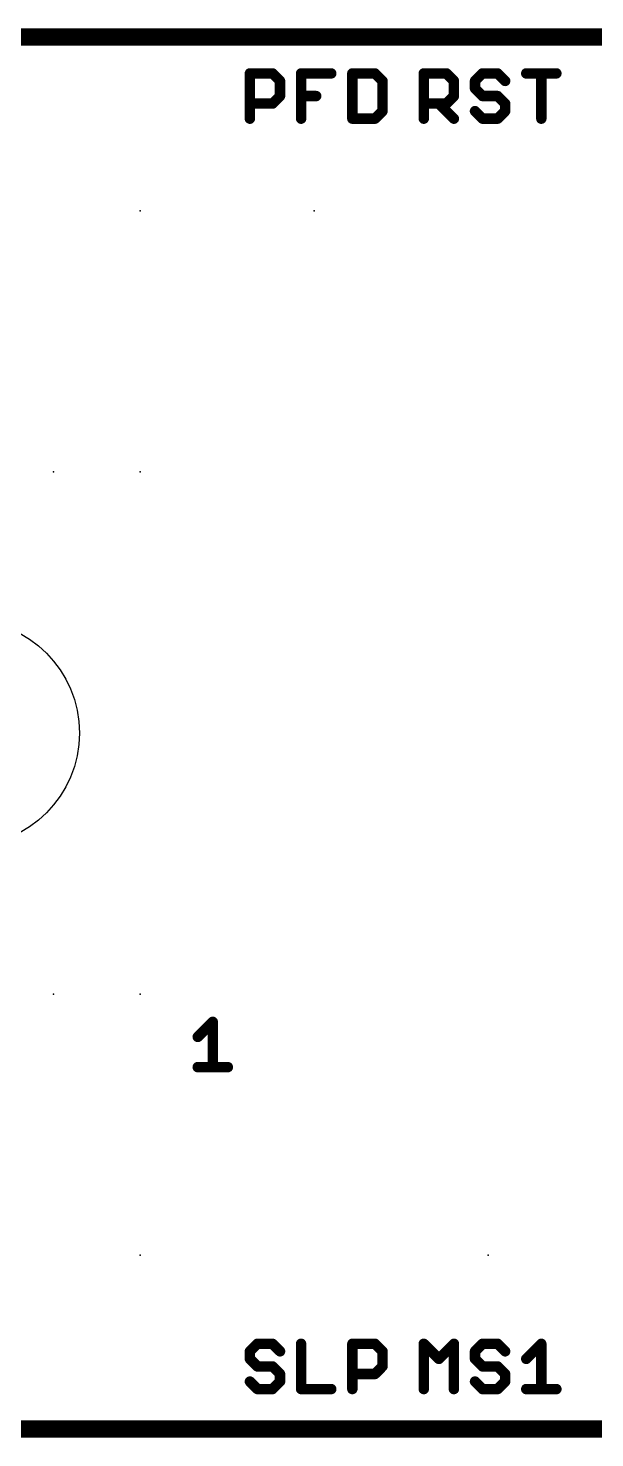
# Model space of a CAD drawing. Extents: x -0.1 to 48.4, y -0.1 to 20.4.
# Drawn here: x 16.14 to 24.42, y -0.13 to 20.45 of the extents above; entities that cross this region are included whole.
import ezdxf

# ---------------------------------------------------------------- set-up
doc = ezdxf.new("R2010")
doc.units = 0
for name, color, linetype in [('20', 7, 'CONTINUOUS'), ('21', 7, 'CONTINUOUS'), ('23', 7, 'CONTINUOUS')]:
    doc.layers.add(name, color=color, linetype=linetype)

msp = doc.modelspace()

# ---------------------------------------------------------------- linework, layer by layer
at = {"layer": '20'}
msp.add_circle((15.24, 10.16), 1.651, dxfattribs=at)
at = {"layer": '21'}
for points, const_width in [([(48.26, 20.32), (0, 20.32)], 0.254), ([(19.3802, 19.1262), (19.3802, 19.7872)], 0.1524), ([(19.3802, 19.7872), (19.7107, 19.7872)], 0.1524), ([(19.7107, 19.7872), (19.8208, 19.677)], 0.1524), ([(19.8208, 19.677), (19.8208, 19.4567)], 0.1524), ([(20.1286, 19.1262), (20.1286, 19.7872)], 0.1524), ([(20.1286, 19.7872), (20.5693, 19.7872)], 0.1524), ([(20.877, 19.7872), (20.877, 19.1262)], 0.1524), ([(21.2075, 19.7872), (20.877, 19.7872)], 0.1524), ([(21.3177, 19.677), (21.2075, 19.7872)], 0.1524), ([(21.3177, 19.2364), (21.3177, 19.677)], 0.1524), ([(21.9202, 19.1262), (21.9202, 19.7872)], 0.1524), ([(21.9202, 19.7872), (22.2507, 19.7872)], 0.1524), ([(22.2507, 19.7872), (22.3608, 19.677)], 0.1524), ([(22.3608, 19.677), (22.3608, 19.4567)], 0.1524), ([(22.7788, 19.7872), (22.6686, 19.677)], 0.1524), ([(22.6686, 19.677), (22.6686, 19.5668)], 0.1524), ([(22.9991, 19.7872), (22.7788, 19.7872)], 0.1524), ([(23.1093, 19.677), (22.9991, 19.7872)], 0.1524), ([(23.417, 19.7872), (23.8577, 19.7872)], 0.1524), ([(23.6374, 19.1262), (23.6374, 19.7872)], 0.1524), ([(22.6686, 19.5668), (22.7788, 19.4567)], 0.1524), ([(19.7107, 19.3465), (19.3802, 19.3465)], 0.1524), ([(19.8208, 19.4567), (19.7107, 19.3465)], 0.1524), ([(20.1286, 19.4567), (20.3489, 19.4567)], 0.1524), ([(22.2507, 19.3465), (21.9202, 19.3465)], 0.1524), ([(22.1405, 19.3465), (22.3608, 19.1262)], 0.1524), ([(22.3608, 19.4567), (22.2507, 19.3465)], 0.1524), ([(22.7788, 19.4567), (22.9991, 19.4567)], 0.1524), ([(22.9991, 19.4567), (23.1093, 19.3465)], 0.1524), ([(23.1093, 19.3465), (23.1093, 19.2364)], 0.1524), ([(20.877, 19.1262), (21.2075, 19.1262)], 0.1524), ([(21.2075, 19.1262), (21.3177, 19.2364)], 0.1524), ([(22.7788, 19.1262), (22.6686, 19.2364)], 0.1524), ([(22.9991, 19.1262), (22.7788, 19.1262)], 0.1524), ([(23.1093, 19.2364), (22.9991, 19.1262)], 0.1524), ([(18.6182, 5.7238), (18.8385, 5.9442)], 0.1524), ([(18.8385, 5.9442), (18.8385, 5.2832)], 0.1524), ([(18.6182, 5.2832), (19.0588, 5.2832)], 0.1524), ([(19.4904, 1.2452), (19.3802, 1.135)], 0.1524), ([(19.7107, 1.2452), (19.4904, 1.2452)], 0.1524), ([(19.8208, 1.135), (19.7107, 1.2452)], 0.1524), ([(20.1286, 1.2452), (20.1286, 0.5842)], 0.1524), ([(20.877, 0.5842), (20.877, 1.2452)], 0.1524), ([(20.877, 1.2452), (21.2075, 1.2452)], 0.1524), ([(21.2075, 1.2452), (21.3177, 1.135)], 0.1524), ([(21.9202, 0.5842), (21.9202, 1.2452)], 0.1524), ([(21.9202, 1.2452), (22.1405, 1.0248)], 0.1524), ([(22.1405, 1.0248), (22.3608, 1.2452)], 0.1524), ([(22.3608, 1.2452), (22.3608, 0.5842)], 0.1524), ([(22.7788, 1.2452), (22.6686, 1.135)], 0.1524), ([(22.9991, 1.2452), (22.7788, 1.2452)], 0.1524), ([(23.1093, 1.135), (22.9991, 1.2452)], 0.1524), ([(23.417, 1.0248), (23.6374, 1.2452)], 0.1524), ([(23.6374, 1.2452), (23.6374, 0.5842)], 0.1524), ([(19.3802, 1.135), (19.3802, 1.0248)], 0.1524), ([(19.3802, 1.0248), (19.4904, 0.9147)], 0.1524), ([(21.3177, 1.135), (21.3177, 0.9147)], 0.1524), ([(22.6686, 1.135), (22.6686, 1.0248)], 0.1524), ([(22.6686, 1.0248), (22.7788, 0.9147)], 0.1524), ([(19.4904, 0.9147), (19.7107, 0.9147)], 0.1524), ([(19.7107, 0.9147), (19.8208, 0.8045)], 0.1524), ([(19.8208, 0.8045), (19.8208, 0.6944)], 0.1524), ([(21.2075, 0.8045), (20.877, 0.8045)], 0.1524), ([(21.3177, 0.9147), (21.2075, 0.8045)], 0.1524), ([(22.7788, 0.9147), (22.9991, 0.9147)], 0.1524), ([(22.9991, 0.9147), (23.1093, 0.8045)], 0.1524), ([(23.1093, 0.8045), (23.1093, 0.6944)], 0.1524), ([(19.4904, 0.5842), (19.3802, 0.6944)], 0.1524), ([(19.7107, 0.5842), (19.4904, 0.5842)], 0.1524), ([(19.8208, 0.6944), (19.7107, 0.5842)], 0.1524), ([(20.1286, 0.5842), (20.5693, 0.5842)], 0.1524), ([(22.7788, 0.5842), (22.6686, 0.6944)], 0.1524), ([(22.9991, 0.5842), (22.7788, 0.5842)], 0.1524), ([(23.1093, 0.6944), (22.9991, 0.5842)], 0.1524), ([(23.417, 0.5842), (23.8577, 0.5842)], 0.1524), ([(0, 0), (48.26, 0)], 0.254)]:
    msp.add_lwpolyline(points, dxfattribs=dict(at, const_width=const_width))
at = {"layer": '21', "const_width": 0.0762}
for points in [[(19.4183, 19.7872, 1), (19.3421, 19.7872)], [(19.3802, 19.8253, 1), (19.3802, 19.7491)], [(19.7376, 19.8141, 1), (19.6837, 19.7602)], [(19.7107, 19.7491, 1), (19.7107, 19.8253)], [(19.8589, 19.677, 1), (19.7827, 19.677)], [(20.1667, 19.7872, 1), (20.0905, 19.7872)], [(20.1286, 19.8253, 1), (20.1286, 19.7491)], [(20.5693, 19.7491, 1), (20.5693, 19.8253)], [(20.9151, 19.7872, 1), (20.8389, 19.7872)], [(20.877, 19.8253, 1), (20.877, 19.7491)], [(21.2345, 19.8141, 1), (21.1806, 19.7602)], [(21.2075, 19.7491, 1), (21.2075, 19.8253)], [(21.3558, 19.677, 1), (21.2796, 19.677)], [(21.9583, 19.7872, 1), (21.8821, 19.7872)], [(21.9202, 19.8253, 1), (21.9202, 19.7491)], [(22.2776, 19.8141, 1), (22.2237, 19.7602)], [(22.2507, 19.7491, 1), (22.2507, 19.8253)], [(22.3989, 19.677, 1), (22.3227, 19.677)], [(22.7067, 19.677, 1), (22.6305, 19.677)], [(22.7788, 19.8253, 1), (22.7788, 19.7491)], [(22.8057, 19.7602, 1), (22.7518, 19.8141)], [(23.026, 19.8141, 1), (22.9722, 19.7602)], [(22.9991, 19.7491, 1), (22.9991, 19.8253)], [(23.417, 19.8253, 1), (23.417, 19.7491)], [(23.6755, 19.7872, 1), (23.5993, 19.7872)], [(23.8577, 19.7491, 1), (23.8577, 19.8253)], [(19.7939, 19.6501, 1), (19.8478, 19.7039)], [(21.2907, 19.6501, 1), (21.3446, 19.7039)], [(22.3339, 19.6501, 1), (22.3878, 19.7039)], [(22.6956, 19.5938, 1), (22.6417, 19.5399)], [(22.6305, 19.5668, 1), (22.7067, 19.5668)], [(22.6417, 19.7039, 1), (22.6956, 19.6501)], [(23.0823, 19.6501, 1), (23.1362, 19.7039)], [(19.3802, 19.3846, 1), (19.3802, 19.3084)], [(19.6837, 19.3735, 1), (19.7376, 19.3196)], [(19.7107, 19.3084, 1), (19.7107, 19.3846)], [(19.7827, 19.4567, 1), (19.8589, 19.4567)], [(19.8478, 19.4297, 1), (19.7939, 19.4836)], [(20.1286, 19.4948, 1), (20.1286, 19.4186)], [(20.3489, 19.4186, 1), (20.3489, 19.4948)], [(21.9202, 19.3846, 1), (21.9202, 19.3084)], [(22.1675, 19.3735, 1), (22.1136, 19.3196)], [(22.2237, 19.3735, 1), (22.2776, 19.3196)], [(22.2507, 19.3084, 1), (22.2507, 19.3846)], [(22.3227, 19.4567, 1), (22.3989, 19.4567)], [(22.3878, 19.4297, 1), (22.3339, 19.4836)], [(22.7788, 19.4948, 1), (22.7788, 19.4186)], [(22.7518, 19.4297, 1), (22.8057, 19.4836)], [(23.026, 19.4836, 1), (22.9722, 19.4297)], [(22.9991, 19.4186, 1), (22.9991, 19.4948)], [(23.1474, 19.3465, 1), (23.0712, 19.3465)], [(23.0823, 19.3196, 1), (23.1362, 19.3735)], [(19.3421, 19.1262, 1), (19.4183, 19.1262)], [(20.0905, 19.1262, 1), (20.1667, 19.1262)], [(20.877, 19.1643, 1), (20.877, 19.0881)], [(20.8389, 19.1262, 1), (20.9151, 19.1262)], [(21.1806, 19.1531, 1), (21.2345, 19.0993)], [(21.2075, 19.0881, 1), (21.2075, 19.1643)], [(21.2796, 19.2364, 1), (21.3558, 19.2364)], [(21.3446, 19.2094, 1), (21.2907, 19.2633)], [(21.8821, 19.1262, 1), (21.9583, 19.1262)], [(22.3339, 19.0993, 1), (22.3878, 19.1531)], [(22.6956, 19.2633, 1), (22.6417, 19.2094)], [(22.7788, 19.1643, 1), (22.7788, 19.0881)], [(22.7518, 19.0993, 1), (22.8057, 19.1531)], [(22.9722, 19.1531, 1), (23.026, 19.0993)], [(22.9991, 19.0881, 1), (22.9991, 19.1643)], [(23.0712, 19.2364, 1), (23.1474, 19.2364)], [(23.1362, 19.2094, 1), (23.0823, 19.2633)], [(23.5993, 19.1262, 1), (23.6755, 19.1262)], [(18.8766, 5.9442, 1), (18.8004, 5.9442)], [(18.8655, 5.9172, 1), (18.8116, 5.9711)], [(18.5913, 5.7508, 1), (18.6451, 5.6969)], [(18.6182, 5.3213, 1), (18.6182, 5.2451)], [(19.0588, 5.2451, 1), (19.0588, 5.3213)], [(18.8004, 5.2832, 1), (18.8766, 5.2832)], [(19.4904, 1.2833, 1), (19.4904, 1.2071)], [(19.5173, 1.2182, 1), (19.4634, 1.2721)], [(19.7376, 1.2721, 1), (19.6837, 1.2182)], [(19.7107, 1.2071, 1), (19.7107, 1.2833)], [(20.1667, 1.2452, 1), (20.0905, 1.2452)], [(20.9151, 1.2452, 1), (20.8389, 1.2452)], [(20.877, 1.2833, 1), (20.877, 1.2071)], [(21.2345, 1.2721, 1), (21.1806, 1.2182)], [(21.2075, 1.2071, 1), (21.2075, 1.2833)], [(21.9583, 1.2452, 1), (21.8821, 1.2452)], [(21.9471, 1.2721, 1), (21.8933, 1.2182)], [(22.3989, 1.2452, 1), (22.3227, 1.2452)], [(22.3878, 1.2182, 1), (22.3339, 1.2721)], [(22.7788, 1.2833, 1), (22.7788, 1.2071)], [(22.8057, 1.2182, 1), (22.7518, 1.2721)], [(23.026, 1.2721, 1), (22.9722, 1.2182)], [(22.9991, 1.2071, 1), (22.9991, 1.2833)], [(23.6755, 1.2452, 1), (23.5993, 1.2452)], [(23.6643, 1.2182, 1), (23.6104, 1.2721)], [(19.4183, 1.135, 1), (19.3421, 1.135)], [(19.4071, 1.0518, 1), (19.3533, 0.9979)], [(19.3421, 1.0248, 1), (19.4183, 1.0248)], [(19.3533, 1.1619, 1), (19.4071, 1.1081)], [(19.7939, 1.1081, 1), (19.8478, 1.1619)], [(21.3558, 1.135, 1), (21.2796, 1.135)], [(21.2907, 1.1081, 1), (21.3446, 1.1619)], [(22.1136, 1.0518, 1), (22.1675, 0.9979)], [(22.1136, 0.9979, 1), (22.1675, 1.0518)], [(22.7067, 1.135, 1), (22.6305, 1.135)], [(22.6956, 1.0518, 1), (22.6417, 0.9979)], [(22.6305, 1.0248, 1), (22.7067, 1.0248)], [(22.6417, 1.1619, 1), (22.6956, 1.1081)], [(23.0823, 1.1081, 1), (23.1362, 1.1619)], [(23.3901, 1.0518, 1), (23.444, 0.9979)], [(19.4904, 0.9528, 1), (19.4904, 0.8766)], [(19.4634, 0.8877, 1), (19.5173, 0.9416)], [(19.7376, 0.9416, 1), (19.6837, 0.8877)], [(19.7107, 0.8766, 1), (19.7107, 0.9528)], [(19.8589, 0.8045, 1), (19.7827, 0.8045)], [(19.7939, 0.7776, 1), (19.8478, 0.8315)], [(20.877, 0.8426, 1), (20.877, 0.7664)], [(21.1806, 0.8315, 1), (21.2345, 0.7776)], [(21.2075, 0.7664, 1), (21.2075, 0.8426)], [(21.2796, 0.9147, 1), (21.3558, 0.9147)], [(21.3446, 0.8877, 1), (21.2907, 0.9416)], [(22.7788, 0.9528, 1), (22.7788, 0.8766)], [(22.7518, 0.8877, 1), (22.8057, 0.9416)], [(23.026, 0.9416, 1), (22.9722, 0.8877)], [(22.9991, 0.8766, 1), (22.9991, 0.9528)], [(23.1474, 0.8045, 1), (23.0712, 0.8045)], [(23.0823, 0.7776, 1), (23.1362, 0.8315)], [(19.4071, 0.7213, 1), (19.3533, 0.6674)], [(19.4904, 0.6223, 1), (19.4904, 0.5461)], [(19.4634, 0.5573, 1), (19.5173, 0.6111)], [(19.6837, 0.6111, 1), (19.7376, 0.5573)], [(19.7107, 0.5461, 1), (19.7107, 0.6223)], [(19.7827, 0.6944, 1), (19.8589, 0.6944)], [(19.8478, 0.6674, 1), (19.7939, 0.7213)], [(20.1286, 0.6223, 1), (20.1286, 0.5461)], [(20.0905, 0.5842, 1), (20.1667, 0.5842)], [(20.5693, 0.5461, 1), (20.5693, 0.6223)], [(20.8389, 0.5842, 1), (20.9151, 0.5842)], [(21.8821, 0.5842, 1), (21.9583, 0.5842)], [(22.3227, 0.5842, 1), (22.3989, 0.5842)], [(22.6956, 0.7213, 1), (22.6417, 0.6674)], [(22.7788, 0.6223, 1), (22.7788, 0.5461)], [(22.7518, 0.5573, 1), (22.8057, 0.6111)], [(22.9722, 0.6111, 1), (23.026, 0.5573)], [(22.9991, 0.5461, 1), (22.9991, 0.6223)], [(23.0712, 0.6944, 1), (23.1474, 0.6944)], [(23.1362, 0.6674, 1), (23.0823, 0.7213)], [(23.417, 0.6223, 1), (23.417, 0.5461)], [(23.5993, 0.5842, 1), (23.6755, 0.5842)], [(23.8577, 0.5461, 1), (23.8577, 0.6223)]]:
    msp.add_lwpolyline(points, format="xyb", dxfattribs=at)
at = {"layer": '23'}
for p in [(17.78, 17.78), (20.32, 17.78), (16.51, 13.97), (17.78, 13.97), (16.51, 6.35), (17.78, 6.35), (17.78, 2.54), (22.86, 2.54)]:
    msp.add_point(p, dxfattribs=at)

doc.saveas('drawing.dxf')
